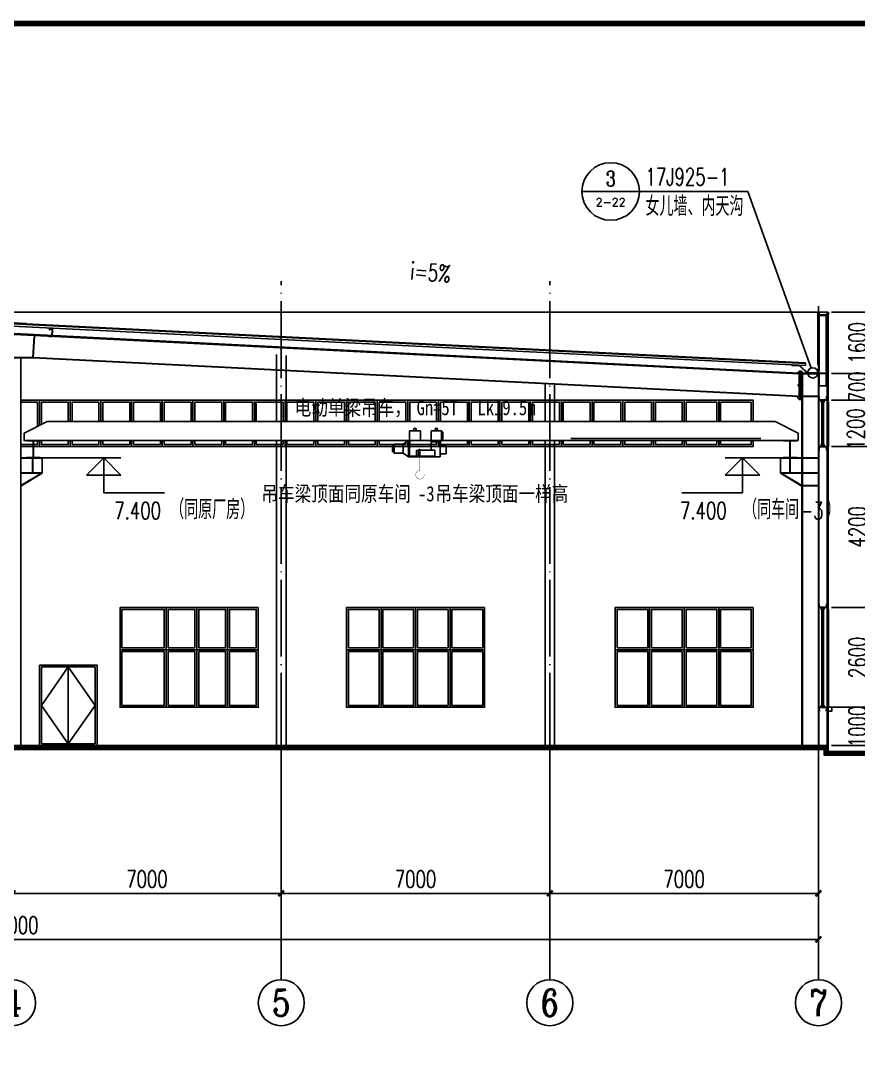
# Model space of a CAD drawing. Extents: x 1840316 to 2045362, y 17308253 to 17931430.
# Drawn here: x 1997637 to 2019476, y 17385100 to 17411812 of the extents above; entities that cross this region are included whole.
import ezdxf
from ezdxf.enums import TextEntityAlignment as Align

# ---------------------------------------------------------------- set-up
doc = ezdxf.new("R2010")
doc.units = 0
doc.header["$LTSCALE"] = 1000
doc.header["$MEASUREMENT"] = 0
doc.linetypes.add('DOTE', pattern=[2.42, 2, -0.2, 0.02, -0.2])
doc.layers.get('Defpoints').update_dxf_attribs({"color": 250})
for name, color, linetype in [('0 - 立面线', 7, 'Continuous'), ('AXIS_TEXT', 7, 'Continuous'), ('AXIS_外部', 171, 'Continuous'), ('COLUMN', 2, 'Continuous'), ('DIM_IDEN', 171, 'Continuous'), ('DOTE', 1, 'DOTE'), ('PUB_DIM', 161, 'Continuous'), ('PUB_TEXT', 7, 'Continuous'), ('PUB_WALL', 9, 'Continuous'), ('TK', 4, 'Continuous'), ('WALL', 9, 'Continuous'), ('YS', 130, 'Continuous'), ('梁柱', 3, 'Continuous'), ('窗', 132, 'Continuous'), ('立面线条', 7, 'Continuous'), ('立面门窗', 144, 'Continuous'), ('门', 6, 'Continuous')]:
    doc.layers.add(name, color=color, linetype=linetype)
doc.styles.add('_TCH_AXIS', font='COMPLEX', dxfattribs={"bigfont": 'GBCBIG'})
doc.styles.add('_TCH_DIM', font='SIMPLEX', dxfattribs={"bigfont": 'GBCBIG'})
doc.styles.add('_TCH_DIM_T3', font='SIMPLEX', dxfattribs={"width": 0.705882, "bigfont": 'GBCBIG'})
doc.styles.add('_TCH_LABEL', font='COMPLEX', dxfattribs={"bigfont": 'GBCBIG'})
doc.styles.add('COMPLEX', font='COMPLEX')
doc.styles.add('宋', font='', dxfattribs={"width": 0.8})
doc.styles.get('宋').set_extended_font_data('SimSun')
doc.dimstyles.new('_TCH_ARCH&&150', dxfattribs={"dimtxt": 446.25, "dimasz": 150, "dimexe": 375, "dimexo": 450, "dimgap": 150, "dimtad": 1, "dimdec": 0, "dimzin": 0, "dimdsep": 46, "dimtxsty": '_TCH_DIM_T3', "dimblk": 'ARCHTICK', "dimcen": 0.09, "dimclrt": 7, "dimazin": 2, "dimtfac": 1, "dimtdec": 0, "dimtix": 1, "dimtmove": 2, "dimatfit": 3, "dimfxl": 0, "dimtolj": 1, "dimtzin": 0, "dimarcsym": 0})

# ---------------------------------------------------------------- blocks, each defined once
blk = doc.blocks.new('A$C6EE6551E')
at = {"layer": 'COLUMN'}
blk.add_hatch(color=256, dxfattribs=at).paths.add_polyline_path([(5, 195), (75, 200), (77, 175), (82, 175), (80, 205), (0, 200), (13, 0), (93, 5), (91, 35), (86, 35), (88, 10), (18, 5)])
blk.add_lwpolyline([(93, 5), (13, 0), (0, 200), (80, 205), (82, 175), (77, 175), (75, 200), (5, 195), (18, 5), (88, 10), (86, 35), (91, 35)], close=True, dxfattribs=at)
blk = doc.blocks.new('A$C53AF4E09')
at = {"layer": 'COLUMN'}
blk.add_hatch(color=256, dxfattribs=at).paths.add_polyline_path([(350, 450), (0, 450), (0, 440), (170, 440), (170, 10), (0, 10), (0, 0), (350, 0), (350, 10), (180, 10), (180, 440), (350, 440)])
blk.add_lwpolyline([(0, 440), (0, 450), (350, 450), (350, 440), (180, 440), (180, 10), (350, 10), (350, 0), (0, 0), (0, 10), (170, 10), (170, 440)], close=True, dxfattribs=at)
blk = doc.blocks.new('A$C6E6B7AEC')
at = {"layer": 'YS'}
for p, q in [((0, 0), (0, 75)), ((0, 75), (20, 75)), ((2, 2), (2, 72)), ((2, 72), (20, 72)), ((198, 2), (2, 2)), ((20, 72), (20, 75)), ((180, 75), (200, 75)), ((180, 72), (180, 75)), ((180, 72), (198, 72)), ((198, 72), (198, 2)), ((200, 75), (200, 0)), ((200, 0), (0, 0))]:
    blk.add_line(p, q, dxfattribs=at)
blk = doc.blocks.new('A$C25862AEB')
at = {"layer": 'YS'}
for p, q in [((200, 75), (0, 75)), ((0, 75), (0, 0)), ((0, 0), (20, 0)), ((198, 72), (2, 72)), ((2, 72), (2, 2)), ((2, 2), (20, 2)), ((205, 81), (5, 81)), ((5, 81), (5, 75)), ((205, 75), (5, 75)), ((20, 2), (20, 0)), ((180, 2), (198, 2)), ((180, 2), (180, 0)), ((180, 0), (200, 0)), ((198, 2), (198, 72)), ((200, 0), (200, 75))]:
    blk.add_line(p, q, dxfattribs=at)
blk = doc.blocks.new('A$C1CF62CEA')
at = {"color": 7}
for p, q in [((448, 1264), (731, 1264)), ((448, 1007), (448, 1264)), ((731, 1264), (731, 1007)), ((1279, 1264), (1012, 1264)), ((1012, 1264), (1012, 1007)), ((1279, 1007), (1279, 1264)), ((1279, 1264), (1318, 1226)), ((1318, 1044), (1318, 1226)), ((47, 913), (0, 867)), ((0, 723), (0, 867)), ((47, 677), (47, 913)), ((47, 913), (282, 913)), ((424, 1007), (282, 913)), ((282, 677), (282, 913)), ((1012, 1007), (424, 1007)), ((424, 583), (424, 1007)), ((448, 599), (448, 1007)), ((1012, 1007), (1279, 1007)), ((1012, 756), (1012, 1007)), ((1012, 975), (1247, 975)), ((1247, 583), (1247, 975)), ((1404, 897), (1247, 897)), ((1279, 1007), (1318, 1044)), ((1404, 662), (1404, 897)), ((47, 677), (0, 723)), ((47, 677), (282, 677)), ((424, 583), (282, 677)), ((1247, 583), (424, 583)), ((679, 599), (448, 599)), ((679, 744), (632, 744)), ((632, 744), (632, 599)), ((718, 779), (679, 756)), ((679, 756), (679, 583)), ((718, 779), (718, 583)), ((1110, 756), (718, 756)), ((718, 756), (718, 599)), ((1012, 599), (718, 599)), ((1012, 599), (1110, 599)), ((1110, 599), (1110, 756)), ((1404, 662), (1247, 662))]:
    blk.add_line(p, q, dxfattribs=at)
at = {"color": 7, "linetype": 'ByBlock', "const_width": 7.84}
blk.add_lwpolyline([(830, 116, -2.414214), (718, 227), (718, 583)], format="xyb", dxfattribs=at)
at = {"color": 7, "extrusion": (0, 0, -1)}
for centre in [(589, 1299), (1145, 1299)]:
    blk.add_ellipse(centre, major_axis=(24.4, 24.4), ratio=1, start_param=3.926991, end_param=10.210176, dxfattribs=at)
blk = doc.blocks.new('GeYuanFrame_61803788', base_point=(18.76, 4.34))
at = {"layer": 'TK'}
blk.add_line((43.76, 414.34), (602.76, 414.34), dxfattribs=at)
at = {"layer": 'TK', "const_width": 1}
blk.add_lwpolyline([(602.76, 414.34), (43.76, 414.34), (43.76, 14.34), (602.76, 14.34)], close=True, dxfattribs=at)
blk = doc.blocks.new('_ArchTick')
at = {"color": 0, "linetype": 'ByBlock', "const_width": 0.4}
blk.add_lwpolyline([(-0.5, -0.5), (0.5, 0.5)], dxfattribs=at)
blk = doc.blocks.new('*D195')
at = {"layer": 'Defpoints', "color": 0}
for p in [(2018320, 17393914), (2019820, 17393914), (2018320, 17392914)]:
    blk.add_point(p, dxfattribs=at)
at = {"layer": 'PUB_DIM', "color": 0, "lineweight": -2}
for p, q in [((2018770, 17393914), (2020195, 17393914)), ((2019820, 17393914), (2019820, 17394064)), ((2019820, 17392914), (2019820, 17393914)), ((2018770, 17392914), (2020195, 17392914)), ((2019820, 17392914), (2019820, 17392764))]:
    blk.add_line(p, q, dxfattribs=at)
at = {"layer": 'PUB_DIM', "color": 0, "lineweight": -2, "xscale": 150, "yscale": 150, "zscale": 150}
for p, rotation in [((2019820, 17393914), 270), ((2019820, 17392914), 90)]:
    blk.add_blockref('_ArchTick', p, dxfattribs=dict(at, rotation=rotation))
at = {"layer": 'PUB_DIM', "color": 7, "insert": (2019447, 17393414), "char_height": 446.2, "attachment_point": 5, "rotation": 90, "style": '_TCH_DIM_T3'}
blk.add_mtext('\\A1;1000', dxfattribs=at)
blk = doc.blocks.new('*D196')
at = {"layer": 'Defpoints', "color": 0}
for p in [(2018320, 17396515), (2019820, 17396515), (2018320, 17393914)]:
    blk.add_point(p, dxfattribs=at)
at = {"layer": 'PUB_DIM', "color": 0, "lineweight": -2}
for p, q in [((2018770, 17396515), (2020195, 17396515)), ((2019820, 17393914), (2019820, 17396515)), ((2018770, 17393914), (2020195, 17393914))]:
    blk.add_line(p, q, dxfattribs=at)
at = {"layer": 'PUB_DIM', "color": 0, "lineweight": -2, "xscale": 150, "yscale": 150, "zscale": 150}
for p, rotation in [((2019820, 17396515), 90), ((2019820, 17393914), 270)]:
    blk.add_blockref('_ArchTick', p, dxfattribs=dict(at, rotation=rotation))
at = {"layer": 'PUB_DIM', "color": 7, "insert": (2019447, 17395215), "char_height": 446.2, "attachment_point": 5, "rotation": 90, "style": '_TCH_DIM_T3'}
blk.add_mtext('\\A1;2600', dxfattribs=at)
blk = doc.blocks.new('*D197')
at = {"layer": 'Defpoints', "color": 0}
for p in [(2018320, 17400714), (2019820, 17400714), (2018320, 17396515)]:
    blk.add_point(p, dxfattribs=at)
at = {"layer": 'PUB_DIM', "color": 0, "lineweight": -2}
for p, q in [((2018770, 17400714), (2020195, 17400714)), ((2019820, 17396515), (2019820, 17400714)), ((2018770, 17396515), (2020195, 17396515))]:
    blk.add_line(p, q, dxfattribs=at)
at = {"layer": 'PUB_DIM', "color": 0, "lineweight": -2, "xscale": 150, "yscale": 150, "zscale": 150}
for p, rotation in [((2019820, 17400714), 90), ((2019820, 17396515), 270)]:
    blk.add_blockref('_ArchTick', p, dxfattribs=dict(at, rotation=rotation))
at = {"layer": 'PUB_DIM', "color": 7, "insert": (2019447, 17398615), "char_height": 446.2, "attachment_point": 5, "rotation": 90, "style": '_TCH_DIM_T3'}
blk.add_mtext('\\A1;4200', dxfattribs=at)
blk = doc.blocks.new('*D198')
at = {"layer": 'Defpoints', "color": 0}
for p in [(2018320, 17401914), (2019820, 17401914), (2018320, 17400714)]:
    blk.add_point(p, dxfattribs=at)
at = {"layer": 'PUB_DIM', "color": 0, "lineweight": -2}
for p, q in [((2018770, 17401914), (2020195, 17401914)), ((2019820, 17400714), (2019820, 17401914)), ((2018770, 17400714), (2020195, 17400714))]:
    blk.add_line(p, q, dxfattribs=at)
at = {"layer": 'PUB_DIM', "color": 0, "lineweight": -2, "xscale": 150, "yscale": 150, "zscale": 150}
for p, rotation in [((2019820, 17401914), 90), ((2019820, 17400714), 270)]:
    blk.add_blockref('_ArchTick', p, dxfattribs=dict(at, rotation=rotation))
at = {"layer": 'PUB_DIM', "color": 7, "insert": (2019408, 17401164), "char_height": 446.2, "attachment_point": 5, "rotation": 90, "style": '_TCH_DIM_T3'}
blk.add_mtext('\\A1;1200', dxfattribs=at)
blk = doc.blocks.new('*D199')
at = {"layer": 'Defpoints', "color": 0}
for p in [(2018320, 17402614), (2019820, 17402614), (2018320, 17401914)]:
    blk.add_point(p, dxfattribs=at)
at = {"layer": 'PUB_DIM', "color": 0, "lineweight": -2}
for p, q in [((2019820, 17402614), (2019820, 17402764)), ((2018770, 17402614), (2020195, 17402614)), ((2019820, 17401914), (2019820, 17402614)), ((2018770, 17401914), (2020195, 17401914)), ((2019820, 17401914), (2019820, 17401764))]:
    blk.add_line(p, q, dxfattribs=at)
at = {"layer": 'PUB_DIM', "color": 0, "lineweight": -2, "xscale": 150, "yscale": 150, "zscale": 150}
for p, rotation in [((2019820, 17402614), 270), ((2019820, 17401914), 90)]:
    blk.add_blockref('_ArchTick', p, dxfattribs=dict(at, rotation=rotation))
at = {"layer": 'PUB_DIM', "color": 7, "insert": (2019447, 17402264), "char_height": 446.2, "attachment_point": 5, "rotation": 90, "style": '_TCH_DIM_T3'}
blk.add_mtext('\\A1;700', dxfattribs=at)
blk = doc.blocks.new('*D200')
at = {"layer": 'Defpoints', "color": 0}
for p in [(2018320, 17404214), (2019820, 17404214), (2018320, 17402614)]:
    blk.add_point(p, dxfattribs=at)
at = {"layer": 'PUB_DIM', "color": 0, "lineweight": -2}
for p, q in [((2018770, 17404214), (2020195, 17404214)), ((2019820, 17402614), (2019820, 17404214)), ((2018770, 17402614), (2020195, 17402614))]:
    blk.add_line(p, q, dxfattribs=at)
at = {"layer": 'PUB_DIM', "color": 0, "lineweight": -2, "xscale": 150, "yscale": 150, "zscale": 150}
for p, rotation in [((2019820, 17404214), 90), ((2019820, 17402614), 270)]:
    blk.add_blockref('_ArchTick', p, dxfattribs=dict(at, rotation=rotation))
at = {"layer": 'PUB_DIM', "color": 7, "insert": (2019447, 17403414), "char_height": 446.2, "attachment_point": 5, "rotation": 90, "style": '_TCH_DIM_T3'}
blk.add_mtext('\\A1;1600', dxfattribs=at)
blk = doc.blocks.new('*D201')
at = {"layer": 'Defpoints', "color": 0}
for p in [(2018320, 17404214), (2022220, 17404214), (2018320, 17392714)]:
    blk.add_point(p, dxfattribs=at)
at = {"layer": 'PUB_DIM', "color": 0, "lineweight": -2}
for p, q in [((2018770, 17404214), (2022595, 17404214)), ((2022220, 17392714), (2022220, 17404214)), ((2018770, 17392714), (2022595, 17392714))]:
    blk.add_line(p, q, dxfattribs=at)
at = {"layer": 'PUB_DIM', "color": 0, "lineweight": -2, "xscale": 150, "yscale": 150, "zscale": 150}
for p, rotation in [((2022220, 17404214), 90), ((2022220, 17392714), 270)]:
    blk.add_blockref('_ArchTick', p, dxfattribs=dict(at, rotation=rotation))
at = {"layer": 'PUB_DIM', "color": 7, "insert": (2021847, 17398464), "char_height": 446.2, "attachment_point": 5, "rotation": 90, "style": '_TCH_DIM_T3'}
blk.add_mtext('\\A1;11500', dxfattribs=at)
blk = doc.blocks.new('*D202')
at = {"layer": 'Defpoints', "color": 0}
for p in [(2018320, 17392914), (2021020, 17392914), (2018320, 17392714)]:
    blk.add_point(p, dxfattribs=at)
at = {"layer": 'PUB_DIM', "color": 0, "lineweight": -2}
for p, q in [((2018770, 17392914), (2021395, 17392914)), ((2021020, 17392914), (2021020, 17393064)), ((2021020, 17392714), (2021020, 17392914)), ((2018770, 17392714), (2021395, 17392714)), ((2021020, 17392714), (2021020, 17392564))]:
    blk.add_line(p, q, dxfattribs=at)
at = {"layer": 'PUB_DIM', "color": 0, "lineweight": -2, "xscale": 150, "yscale": 150, "zscale": 150}
for p, rotation in [((2021020, 17392914), 270), ((2021020, 17392714), 90)]:
    blk.add_blockref('_ArchTick', p, dxfattribs=dict(at, rotation=rotation))
at = {"layer": 'PUB_DIM', "color": 7, "insert": (2020647, 17392814), "char_height": 446.2, "attachment_point": 5, "rotation": 90, "style": '_TCH_DIM_T3'}
blk.add_mtext('\\A1;200', dxfattribs=at)
blk = doc.blocks.new('*D203')
at = {"layer": 'Defpoints', "color": 0}
for p in [(2018320, 17402614), (2021020, 17402614), (2018320, 17392914)]:
    blk.add_point(p, dxfattribs=at)
at = {"layer": 'PUB_DIM', "color": 0, "lineweight": -2}
for p, q in [((2018770, 17402614), (2021395, 17402614)), ((2021020, 17392914), (2021020, 17402614)), ((2018770, 17392914), (2021395, 17392914))]:
    blk.add_line(p, q, dxfattribs=at)
at = {"layer": 'PUB_DIM', "color": 0, "lineweight": -2, "xscale": 150, "yscale": 150, "zscale": 150}
for p, rotation in [((2021020, 17402614), 90), ((2021020, 17392914), 270)]:
    blk.add_blockref('_ArchTick', p, dxfattribs=dict(at, rotation=rotation))
at = {"layer": 'PUB_DIM', "color": 7, "insert": (2020647, 17397764), "char_height": 446.2, "attachment_point": 5, "rotation": 90, "style": '_TCH_DIM_T3'}
blk.add_mtext('\\A1;9700', dxfattribs=at)
blk = doc.blocks.new('*D204')
at = {"layer": 'Defpoints', "color": 0}
for p in [(2018320, 17404214), (2021020, 17404214), (2018320, 17402614)]:
    blk.add_point(p, dxfattribs=at)
at = {"layer": 'PUB_DIM', "color": 0, "lineweight": -2}
for p, q in [((2018770, 17404214), (2021395, 17404214)), ((2021020, 17402614), (2021020, 17404214)), ((2018770, 17402614), (2021395, 17402614))]:
    blk.add_line(p, q, dxfattribs=at)
at = {"layer": 'PUB_DIM', "color": 0, "lineweight": -2, "xscale": 150, "yscale": 150, "zscale": 150}
for p, rotation in [((2021020, 17404214), 90), ((2021020, 17402614), 270)]:
    blk.add_blockref('_ArchTick', p, dxfattribs=dict(at, rotation=rotation))
at = {"layer": 'PUB_DIM', "color": 7, "insert": (2020647, 17403414), "char_height": 446.2, "attachment_point": 5, "rotation": 90, "style": '_TCH_DIM_T3'}
blk.add_mtext('\\A1;1600', dxfattribs=at)
blk = doc.blocks.new('*D208')
at = {"layer": 'AXIS_外部', "color": 0, "lineweight": -2}
for p, q in [((1997432, 17392364), (1997432, 17388689)), ((2004432, 17392364), (2004432, 17388689)), ((1997432, 17389064), (2004432, 17389064))]:
    blk.add_line(p, q, dxfattribs=at)
at = {"layer": 'Defpoints', "color": 0}
for p in [(1997432, 17392814), (2004432, 17392814), (2004432, 17389064)]:
    blk.add_point(p, dxfattribs=at)
at = {"layer": 'AXIS_外部', "color": 0, "lineweight": -2, "xscale": 150, "yscale": 150, "zscale": 150, "rotation": 180}
blk.add_blockref('_ArchTick', (1997432, 17389064), dxfattribs=at)
at = {"layer": 'AXIS_外部', "color": 0, "lineweight": -2, "xscale": 150, "yscale": 150, "zscale": 150}
blk.add_blockref('_ArchTick', (2004432, 17389064), dxfattribs=at)
at = {"layer": 'AXIS_外部', "color": 7, "insert": (2000932, 17389437), "char_height": 446.2, "attachment_point": 5, "style": '_TCH_DIM_T3'}
blk.add_mtext('\\A1;7000', dxfattribs=at)
blk = doc.blocks.new('*D209')
at = {"layer": 'AXIS_外部', "color": 0, "lineweight": -2}
for p, q in [((2004432, 17392364), (2004432, 17388689)), ((2011432, 17392364), (2011432, 17388689)), ((2004432, 17389064), (2011432, 17389064))]:
    blk.add_line(p, q, dxfattribs=at)
at = {"layer": 'Defpoints', "color": 0}
for p in [(2004432, 17392814), (2011432, 17392814), (2011432, 17389064)]:
    blk.add_point(p, dxfattribs=at)
at = {"layer": 'AXIS_外部', "color": 0, "lineweight": -2, "xscale": 150, "yscale": 150, "zscale": 150, "rotation": 180}
blk.add_blockref('_ArchTick', (2004432, 17389064), dxfattribs=at)
at = {"layer": 'AXIS_外部', "color": 0, "lineweight": -2, "xscale": 150, "yscale": 150, "zscale": 150}
blk.add_blockref('_ArchTick', (2011432, 17389064), dxfattribs=at)
at = {"layer": 'AXIS_外部', "color": 7, "insert": (2007932, 17389437), "char_height": 446.2, "attachment_point": 5, "style": '_TCH_DIM_T3'}
blk.add_mtext('\\A1;7000', dxfattribs=at)
blk = doc.blocks.new('*D210')
at = {"layer": 'AXIS_外部', "color": 0, "lineweight": -2}
for p, q in [((2011432, 17392364), (2011432, 17388689)), ((2018432, 17392364), (2018432, 17388689)), ((2011432, 17389064), (2018432, 17389064))]:
    blk.add_line(p, q, dxfattribs=at)
at = {"layer": 'Defpoints', "color": 0}
for p in [(2011432, 17392814), (2018432, 17392814), (2018432, 17389064)]:
    blk.add_point(p, dxfattribs=at)
at = {"layer": 'AXIS_外部', "color": 0, "lineweight": -2, "xscale": 150, "yscale": 150, "zscale": 150, "rotation": 180}
blk.add_blockref('_ArchTick', (2011432, 17389064), dxfattribs=at)
at = {"layer": 'AXIS_外部', "color": 0, "lineweight": -2, "xscale": 150, "yscale": 150, "zscale": 150}
blk.add_blockref('_ArchTick', (2018432, 17389064), dxfattribs=at)
at = {"layer": 'AXIS_外部', "color": 7, "insert": (2014932, 17389437), "char_height": 446.2, "attachment_point": 5, "style": '_TCH_DIM_T3'}
blk.add_mtext('\\A1;7000', dxfattribs=at)
blk = doc.blocks.new('*D211')
at = {"layer": 'AXIS_外部', "color": 0, "lineweight": -2}
for p, q in [((1976432, 17392364), (1976432, 17387489)), ((2018432, 17392364), (2018432, 17387489)), ((1976432, 17387864), (2018432, 17387864))]:
    blk.add_line(p, q, dxfattribs=at)
at = {"layer": 'Defpoints', "color": 0}
for p in [(1976432, 17392814), (2018432, 17392814), (2018432, 17387864)]:
    blk.add_point(p, dxfattribs=at)
at = {"layer": 'AXIS_外部', "color": 0, "lineweight": -2, "xscale": 150, "yscale": 150, "zscale": 150, "rotation": 180}
blk.add_blockref('_ArchTick', (1976432, 17387864), dxfattribs=at)
at = {"layer": 'AXIS_外部', "color": 0, "lineweight": -2, "xscale": 150, "yscale": 150, "zscale": 150}
blk.add_blockref('_ArchTick', (2018432, 17387864), dxfattribs=at)
at = {"layer": 'AXIS_外部', "color": 7, "insert": (1997432, 17388237), "char_height": 446.2, "attachment_point": 5, "style": '_TCH_DIM_T3'}
blk.add_mtext('\\A1;42000', dxfattribs=at)
blk = doc.blocks.new('_AXISO')
blk.add_circle((0, 0), 0.5)
at = {"layer": 'AXIS_TEXT', "style": 'COMPLEX', "width": 1.041667}
blk.add_attdef('A', text='', height=0.56, dxfattribs=at).set_placement((-0.25, -0.28), (0.25, -0.28), align=Align.FIT)

msp = doc.modelspace()

# ---------------------------------------------------------------- hatches: boundary and pattern name
at = {"layer": '立面线条'}
msp.add_hatch(color=256, dxfattribs=at).paths.add_polyline_path([(2018146.5, 17402628.3), (2017948, 17402824), (2017742.5, 17402834.3), (2017742.5, 17402824.3), (2017943.7, 17402814.2), (2018142.4, 17402618.3), (2018441.4, 17402618.3), (2018441.4, 17402918.3), (2018431.4, 17402918.3), (2018431.4, 17402628.3)])

# ---------------------------------------------------------------- linework, layer by layer
for p, q in [((1976464.6, 17404214.3), (2018400.2, 17404214.3)), ((2018692.4, 17401861.7), (2018692.4, 17400713.9)), ((2018692.4, 17396462.1), (2018692.4, 17393914.3))]:
    msp.add_line(p, q)
for points, const_width in [([(2018007.4, 17402649.3), (2017917.4, 17402649.3)], 5), ([(2018007.4, 17402548.5), (2017917.4, 17402548.5)], 5), ([(2018007.4, 17402406.8), (2017917.4, 17402406.8)], 5), ([(2018007.4, 17402205.9), (2017917.4, 17402205.9)], 5), ([(2018007.4, 17402064.2), (2017917.4, 17402064.2)], 5), ([(2018007.4, 17401963.3), (2017917.4, 17401963.3)], 5), ([(1969513.4, 17392664.3), (1976232.4, 17392664.3), (1976232.4, 17392864.3), (2018632.4, 17392864.3), (2018632.4, 17392714.3), (2025413.4, 17392714.3)], 100)]:
    msp.add_lwpolyline(points, dxfattribs=dict(const_width=const_width))
for points in [[(2017932.4, 17402296.3), (2017902.4, 17402296.3), (2017902.4, 17402316.3), (2017932.4, 17402316.3)], [(2017992.4, 17402316.3), (2018022.4, 17402316.3), (2018022.4, 17402296.3), (2017992.4, 17402296.3)], [(2018684.9, 17393914.3), (2018784.9, 17393914.3), (2018784.9, 17393814.3), (2018684.9, 17393814.3)], [(1969513.4, 17392714.3), (1976182.4, 17392714.3), (1976182.4, 17392914.3), (2018682.4, 17392914.3), (2018682.4, 17392764.3), (2025413.4, 17392764.3)], [(1969513.4, 17392614.3), (1976282.4, 17392614.3), (1976282.4, 17392814.3), (2018582.4, 17392814.3), (2018582.4, 17392664.3), (2025413.4, 17392664.3)]]:
    msp.add_lwpolyline(points)
at = {"layer": '0 - 立面线'}
msp.add_lwpolyline([(2017902.4, 17400864.3), (1997732.4, 17400864.3), (1997732.4, 17401054.3), (1998332.4, 17401364.3), (2017302.4, 17401364.3), (2017902.4, 17401054.3)], close=True, dxfattribs=at)
at = {"layer": 'AXIS_外部'}
for p, q in [((2004432.4, 17392814.3), (2004432.4, 17386814.3)), ((2011432.4, 17392814.3), (2011432.4, 17386814.3)), ((2018432.4, 17392814.3), (2018432.4, 17386814.3))]:
    msp.add_line(p, q, dxfattribs=at)
at = {"layer": 'COLUMN'}
msp.add_lwpolyline([(2018146.5, 17402628.3), (2017948, 17402824), (2017742.5, 17402834.3), (2017742.5, 17402824.3), (2017943.7, 17402814.2), (2018142.4, 17402618.3), (2018441.4, 17402618.3), (2018441.4, 17402918.3), (2018441.4, 17402918.3), (2018431.4, 17402918.3), (2018431.4, 17402628.3)], close=True, dxfattribs=at)
msp.add_lwpolyline([(2018441.4, 17402628.3), (2018145.5, 17402628.3), (2017947, 17402824), (2017742.5, 17402834.3), (2017742.5, 17402824.3), (2017942.7, 17402814.2), (2018141.4, 17402618.3), (2018441.4, 17402618.3)], dxfattribs=at)
at = {"layer": 'DIM_IDEN'}
for p, q in [((2013768.5, 17407355.9), (2012268.5, 17407355.9)), ((2016589.9, 17407355.9), (2013768.5, 17407355.9)), ((2018239.7, 17402754.9), (2016589.9, 17407355.9))]:
    msp.add_line(p, q, dxfattribs=at)
for centre, radius in [((2013018.5, 17407355.9), 750), ((2018285.1, 17402628.3), 134.4)]:
    msp.add_circle(centre, radius, dxfattribs=at)
at = {"layer": 'DOTE'}
for p, q in [((2004432.4, 17392814.3), (2004432.4, 17405014.3)), ((2011432.4, 17392814.3), (2011432.4, 17405014.3)), ((2018432.4, 17391592.4), (2018432.4, 17404364.3)), ((2018442.4, 17404114.3), (2018442.4, 17392914.3))]:
    msp.add_line(p, q, dxfattribs=at)
at = {"layer": 'PUB_DIM'}
for p, q in [((1998002.5, 17400414.3), (2000256.4, 17400414.3)), ((1999806.4, 17400414.3), (1999356.4, 17399964.3)), ((1999806.4, 17400414.3), (2000256.4, 17399964.3)), ((1999806.4, 17400414.3), (1999806.4, 17399498.6)), ((2016452.7, 17400414.3), (2016002.7, 17399964.3)), ((2017477.7, 17400414.3), (2016002.7, 17400414.3)), ((2016452.7, 17400414.3), (2016902.7, 17399964.3)), ((2016452.7, 17400414.3), (2016452.7, 17399498.6)), ((1999356.4, 17399964.3), (2000256.4, 17399964.3)), ((2016902.7, 17399964.3), (2016002.7, 17399964.3)), ((1999806.4, 17399498.6), (2001388.7, 17399498.6)), ((2016452.7, 17399498.6), (2014870.4, 17399498.6))]:
    msp.add_line(p, q, dxfattribs=at)
msp.add_lwpolyline([(2007061.3, 17404965.3, 0, 0, 0), (2009104.9, 17404804.3, 120, 0, 0), (2009553.6, 17404768.9, 0, 0, 0)], format="xyseb", dxfattribs=at)
at = {"layer": 'PUB_WALL', "color": 2}
for p, q in [((2004307.4, 17401364.3), (2004307.4, 17403103.7)), ((2004557.4, 17401364.3), (2004557.4, 17403083.7)), ((2011307.4, 17401364.3), (2011307.4, 17402347)), ((2011557.4, 17401364.3), (2011557.4, 17402334.4)), ((2004307.4, 17392914.3), (2004307.4, 17400864.3)), ((2004557.4, 17392914.3), (2004557.4, 17400864.3)), ((2011307.4, 17392914.3), (2011307.4, 17400864.3)), ((2011557.4, 17392914.3), (2011557.4, 17400864.3))]:
    msp.add_line(p, q, dxfattribs=at)
at = {"layer": 'WALL'}
msp.add_line((2018432.4, 17404214.3), (2018682.4, 17404214.3), dxfattribs=at)
at = {"layer": 'WALL', "color": 3}
for p, q in [((2018432.4, 17404214.3), (2018432.4, 17392914.3)), ((2018442.4, 17404214.3), (2018442.4, 17392914.3))]:
    msp.add_line(p, q, dxfattribs=at)
at = {"layer": 'WALL', "color": 7}
for p, q in [((2018662.4, 17404214.3), (2018662.4, 17392914.3)), ((2018682.4, 17404214.3), (2018682.4, 17392914.3))]:
    msp.add_line(p, q, dxfattribs=at)
at = {"layer": 'YS', "const_width": 8}
for points in [[(2018424.7, 17404133.7), (2018400.2, 17404153.9), (2018400.2, 17404214.3), (2018708.4, 17404214.3), (2018708.4, 17404153.9), (2018683.9, 17404133.7)], [(2018653.5, 17402013.3), (2018653.5, 17401907.3), (2018692.4, 17401907.3), (2018692.4, 17401861.7), (2018660.9, 17401877.7)], [(2018451.7, 17400774.5), (2018451.7, 17400713.9), (2018692.4, 17400713.9), (2018692.4, 17400631.7), (2018667.9, 17400605.2)], [(2018653.5, 17396613.7), (2018653.5, 17396507.7), (2018692.4, 17396507.7), (2018692.4, 17396462.1), (2018660.9, 17396478.2)], [(2018451.7, 17393975), (2018451.7, 17393914.3), (2018692.4, 17393914.3), (2018692.4, 17393832.1), (2018667.9, 17393805.7)]]:
    msp.add_lwpolyline(points, dxfattribs=at)
at = {"layer": '梁柱'}
for p, q in [((2018662.4, 17404133.3), (2018442.4, 17404133.3)), ((2018450.4, 17402695.3), (2018450.4, 17404133.3)), ((2018634.4, 17404123.3), (2018450.4, 17404123.3)), ((2018634.4, 17402695.3), (2018634.4, 17404133.3)), ((2018642.4, 17402294.3), (2018642.4, 17404133.3)), ((1997432.4, 17403920.1), (2018097.9, 17402886.8)), ((1997432.4, 17403910.1), (2018097.9, 17402876.8)), ((1997432.4, 17403850), (2018097.9, 17402816.7)), ((1997472.4, 17403651.3), (2017932.4, 17402624.7)), ((1997472.4, 17403631.2), (2017932.4, 17402604.6)), ((1997956, 17403028.3), (1997994.6, 17403576.3)), ((1997965.4, 17403018.3), (1998004.6, 17403575.5)), ((1997956, 17403028.3), (1997472.4, 17403028.3)), ((1997965.4, 17403018.3), (1997472.4, 17403018.3)), ((1997642.4, 17392814.3), (1997642.4, 17403018.3)), ((1997967.4, 17403018.1), (2017932.4, 17402013.7)), ((1997968.1, 17403028.1), (2017932.4, 17402023.8)), ((2018097.9, 17402886.8), (2018097.9, 17402816.7)), ((2018097.9, 17402872.6), (2018097.9, 17402826.7)), ((2017932.4, 17402674.3), (2017886.3, 17402628.2)), ((2017932.4, 17401938.3), (2017932.4, 17402674.3)), ((2017932.4, 17402674.3), (2017992.4, 17402674.3)), ((2017962.4, 17401938.3), (2017962.4, 17402674.3)), ((2017992.4, 17401938.3), (2017992.4, 17402674.3)), ((2017992.4, 17402674.3), (2018042.4, 17402624.3)), ((2018135.3, 17402624.3), (2017992.4, 17402624.3)), ((2017992.4, 17402614.3), (2018432.4, 17402614.3)), ((2017992.4, 17402604.3), (2018432.4, 17402604.3)), ((2018002.4, 17392914.3), (2018002.4, 17402604.3)), ((2018012.4, 17392914.3), (2018012.4, 17402604.3)), ((2018642.4, 17402614.3), (2018442.4, 17402614.3)), ((2018450.4, 17402294.3), (2018450.4, 17402614.3)), ((2018634.4, 17402294.3), (2018634.4, 17402614.3)), ((2018642.4, 17402294.3), (2018442.4, 17402294.3)), ((2017932.4, 17401938.3), (2017852.4, 17402018.3)), ((2017932.4, 17401938.3), (2017992.4, 17401938.3)), ((2018432.4, 17402024.3), (2018012.4, 17402024.3)), ((2018432.4, 17402014.3), (2018012.4, 17402014.3)), ((1997642.4, 17400414.3), (1998202.4, 17400414.3)), ((1997642.4, 17400404.3), (1998202.4, 17400404.3)), ((1997947.4, 17400024.3), (1997947.4, 17400404.3)), ((1997957.4, 17400024.3), (1997957.4, 17400404.3)), ((1998202.4, 17400014.3), (1998202.4, 17400414.3)), ((2018002.4, 17400414.3), (2017442.4, 17400414.3)), ((2017442.4, 17400014.3), (2017442.4, 17400414.3)), ((2018002.4, 17400404.3), (2017442.4, 17400404.3)), ((2017687.4, 17400024.3), (2017687.4, 17400404.3)), ((2017697.4, 17400024.3), (2017697.4, 17400404.3)), ((2018432.4, 17400414.3), (2018012.4, 17400414.3)), ((2018432.4, 17400404.3), (2018012.4, 17400404.3)), ((1998202.4, 17400024.3), (1997642.4, 17400024.3)), ((2017442.4, 17400024.3), (2018002.4, 17400024.3)), ((2018012.4, 17400024.3), (2018432.4, 17400024.3)), ((1998202.4, 17400014.3), (1997642.4, 17399679.5)), ((1998202.4, 17400014.3), (1997642.4, 17400014.3)), ((1998186.6, 17400014.3), (1997642.4, 17399692.4)), ((2017442.4, 17400014.3), (2018002.4, 17399679.5)), ((2017442.4, 17400014.3), (2018002.4, 17400014.3)), ((2017458.2, 17400014.3), (2018002.4, 17399692.4)), ((2018012.4, 17400014.3), (2018432.4, 17400014.3)), ((2018012.4, 17399692.4), (2018432.4, 17399692.4)), ((2018012.4, 17399682.4), (2018432.4, 17399682.4))]:
    msp.add_line(p, q, dxfattribs=at)
at = {"layer": '窗'}
for p, q in [((2018432.4, 17401914.3), (2018682.4, 17401914.3)), ((2018522.4, 17401863.7), (2018522.4, 17400764.1)), ((2018562.4, 17401863.7), (2018562.4, 17400764.1)), ((2018442.4, 17400713.9), (2018692.4, 17400713.9)), ((2018432.4, 17396514.8), (2018682.4, 17396514.8)), ((2018522.4, 17396464.1), (2018522.4, 17393964.6)), ((2018562.4, 17396464.1), (2018562.4, 17393964.6)), ((2018442.4, 17393914.3), (2018692.4, 17393914.3))]:
    msp.add_line(p, q, dxfattribs=at)
at = {"layer": '窗', "color": 6}
for points in [[(2018579.1, 17401913.9), (2018504.4, 17401913.9), (2018504.4, 17401863.7), (2018579.1, 17401863.7)], [(2018575.3, 17401910.2), (2018508.1, 17401910.2), (2018508.1, 17401867.4), (2018575.3, 17401867.4)], [(2018579.1, 17400713.9), (2018504.4, 17400713.9), (2018504.4, 17400764.1), (2018579.1, 17400764.1)], [(2018575.3, 17400717.7), (2018508.1, 17400717.7), (2018508.1, 17400760.4), (2018575.3, 17400760.4)], [(2018579.1, 17396514.3), (2018504.4, 17396514.3), (2018504.4, 17396464.1), (2018579.1, 17396464.1)], [(2018575.3, 17396510.6), (2018508.1, 17396510.6), (2018508.1, 17396467.9), (2018575.3, 17396467.9)], [(2018579.1, 17393914.3), (2018504.4, 17393914.3), (2018504.4, 17393964.6), (2018579.1, 17393964.6)], [(2018575.3, 17393918.1), (2018508.1, 17393918.1), (2018508.1, 17393960.8), (2018575.3, 17393960.8)]]:
    msp.add_lwpolyline(points, close=True, dxfattribs=at)
at = {"layer": '立面线条'}
for p, q in [((2018412.4, 17402834.3), (2018412.4, 17404214.3)), ((2018432.4, 17404214.3), (2018412.4, 17404214.3)), ((2018432.4, 17402834.3), (2018412.4, 17402834.3))]:
    msp.add_line(p, q, dxfattribs=at)
at = {"layer": '立面门窗', "color": 250}
for p, q in [((1998132.4, 17401914.3), (1998132.4, 17401261)), ((1998932.4, 17401914.3), (1998932.4, 17401364.3)), ((1999732.4, 17401914.3), (1999732.4, 17401364.3)), ((2000532.4, 17401914.3), (2000532.4, 17401364.3)), ((2001332.4, 17401914.3), (2001332.4, 17401364.3)), ((2002132.4, 17401914.3), (2002132.4, 17401364.3)), ((2002932.4, 17401914.3), (2002932.4, 17401364.3)), ((2003732.4, 17401914.3), (2003732.4, 17401364.3)), ((2004532.4, 17401914.3), (2004532.4, 17401364.3)), ((2005332.4, 17401914.3), (2005332.4, 17401364.3)), ((2006132.4, 17401914.3), (2006132.4, 17401364.3)), ((2006932.4, 17401914.3), (2006932.4, 17401364.3)), ((2007732.4, 17401914.3), (2007732.4, 17401364.3)), ((2008532.4, 17401914.3), (2008532.4, 17401364.3)), ((2009332.4, 17401914.3), (2009332.4, 17401364.3)), ((2010132.4, 17401914.3), (2010132.4, 17401364.3)), ((2010932.4, 17401914.3), (2010932.4, 17401364.3)), ((2011732.4, 17401914.3), (2011732.4, 17401364.3)), ((2012532.4, 17401914.3), (2012532.4, 17401364.3)), ((2013332.4, 17401914.3), (2013332.4, 17401364.3)), ((2014132.4, 17401914.3), (2014132.4, 17401364.3)), ((2014932.4, 17401914.3), (2014932.4, 17401364.3)), ((2015832.4, 17401914.3), (2015832.4, 17401364.3)), ((1998132.4, 17400864.3), (1998132.4, 17400714.3)), ((1998932.4, 17400864.3), (1998932.4, 17400714.3)), ((1999732.4, 17400864.3), (1999732.4, 17400714.3)), ((2000532.4, 17400864.3), (2000532.4, 17400714.3)), ((2001332.4, 17400864.3), (2001332.4, 17400714.3)), ((2002132.4, 17400864.3), (2002132.4, 17400714.3)), ((2002932.4, 17400864.3), (2002932.4, 17400714.3)), ((2003732.4, 17400864.3), (2003732.4, 17400714.3)), ((2004532.4, 17400864.3), (2004532.4, 17400714.3)), ((2005332.4, 17400864.3), (2005332.4, 17400714.3)), ((2006132.4, 17400864.3), (2006132.4, 17400714.3)), ((2006932.4, 17400864.3), (2006932.4, 17400714.3)), ((2007732.4, 17400864.3), (2007732.4, 17400714.3)), ((2008532.4, 17400864.3), (2008532.4, 17400714.3)), ((2009332.4, 17400864.3), (2009332.4, 17400714.3)), ((2010132.4, 17400864.3), (2010132.4, 17400714.3)), ((2010932.4, 17400864.3), (2010932.4, 17400714.3)), ((2011732.4, 17400864.3), (2011732.4, 17400714.3)), ((2012532.4, 17400864.3), (2012532.4, 17400714.3)), ((2013332.4, 17400864.3), (2013332.4, 17400714.3)), ((2014132.4, 17400864.3), (2014132.4, 17400714.3)), ((2014932.4, 17400864.3), (2014932.4, 17400714.3)), ((2015832.4, 17400864.3), (2015832.4, 17400714.3)), ((2001432.4, 17396514.3), (2001432.4, 17393914.3)), ((2002232.4, 17396514.3), (2002232.4, 17393914.3)), ((2003032.4, 17396514.3), (2003032.4, 17393914.3)), ((2007032.4, 17396514.3), (2007032.4, 17393914.3)), ((2007932.4, 17396514.3), (2007932.4, 17393914.3)), ((2008832.4, 17396514.3), (2008832.4, 17393914.3)), ((2014032.4, 17396514.3), (2014032.4, 17393914.3)), ((2014932.4, 17396514.3), (2014932.4, 17393914.3)), ((2015832.4, 17396514.3), (2015832.4, 17393914.3)), ((2003832.4, 17395414.3), (2000232.4, 17395414.3)), ((2009732.4, 17395414.3), (2006132.4, 17395414.3)), ((2016732.4, 17395414.3), (2013132.4, 17395414.3)), ((1998882.4, 17394964.3), (1998882.4, 17392964.3))]:
    msp.add_line(p, q, dxfattribs=at)
for points in [[(1997642.4, 17401914.3), (2016732.4, 17401914.3), (2016732.4, 17401364.3)], [(1997642.4, 17401864.3), (1998082.4, 17401864.3), (1998082.4, 17401235.2)], [(1998182.4, 17401286.8), (1998182.4, 17401864.3), (1998882.4, 17401864.3), (1998882.4, 17401364.3)], [(1998982.4, 17401364.3), (1998982.4, 17401864.3), (1999682.4, 17401864.3), (1999682.4, 17401364.3)], [(1999782.4, 17401364.3), (1999782.4, 17401864.3), (2000482.4, 17401864.3), (2000482.4, 17401364.3)], [(2000582.4, 17401364.3), (2000582.4, 17401864.3), (2001282.4, 17401864.3), (2001282.4, 17401364.3)], [(2001382.4, 17401364.3), (2001382.4, 17401864.3), (2002082.4, 17401864.3), (2002082.4, 17401364.3)], [(2002182.4, 17401364.3), (2002182.4, 17401864.3), (2002882.4, 17401864.3), (2002882.4, 17401364.3)], [(2002982.4, 17401364.3), (2002982.4, 17401864.3), (2003682.4, 17401864.3), (2003682.4, 17401364.3)], [(2003782.4, 17401364.3), (2003782.4, 17401864.3), (2004482.4, 17401864.3), (2004482.4, 17401364.3)], [(2004582.4, 17401364.3), (2004582.4, 17401864.3), (2005282.4, 17401864.3), (2005282.4, 17401364.3)], [(2005382.4, 17401364.3), (2005382.4, 17401864.3), (2006082.4, 17401864.3), (2006082.4, 17401364.3)], [(2006182.4, 17401364.3), (2006182.4, 17401864.3), (2006882.4, 17401864.3), (2006882.4, 17401364.3)], [(2006982.4, 17401364.3), (2006982.4, 17401864.3), (2007682.4, 17401864.3), (2007682.4, 17401364.3)], [(2007782.4, 17401364.3), (2007782.4, 17401864.3), (2008482.4, 17401864.3), (2008482.4, 17401364.3)], [(2008582.4, 17401364.3), (2008582.4, 17401864.3), (2009282.4, 17401864.3), (2009282.4, 17401364.3)], [(2009382.4, 17401364.3), (2009382.4, 17401864.3), (2010082.4, 17401864.3), (2010082.4, 17401364.3)], [(2010182.4, 17401364.3), (2010182.4, 17401864.3), (2010882.4, 17401864.3), (2010882.4, 17401364.3)], [(2010982.4, 17401364.3), (2010982.4, 17401864.3), (2011682.4, 17401864.3), (2011682.4, 17401364.3)], [(2011782.4, 17401364.3), (2011782.4, 17401864.3), (2012482.4, 17401864.3), (2012482.4, 17401364.3)], [(2012582.4, 17401364.3), (2012582.4, 17401864.3), (2013282.4, 17401864.3), (2013282.4, 17401364.3)], [(2013382.4, 17401364.3), (2013382.4, 17401864.3), (2014082.4, 17401864.3), (2014082.4, 17401364.3)], [(2014182.4, 17401364.3), (2014182.4, 17401864.3), (2014882.4, 17401864.3), (2014882.4, 17401364.3)], [(2014982.4, 17401364.3), (2014982.4, 17401864.3), (2015782.4, 17401864.3), (2015782.4, 17401364.3)], [(2015882.4, 17401364.3), (2015882.4, 17401864.3), (2016682.4, 17401864.3), (2016682.4, 17401364.3)], [(1998082.4, 17400864.3), (1998082.4, 17400764.3), (1997642.4, 17400764.3)], [(2016732.4, 17400864.3), (2016732.4, 17400714.3), (1997642.4, 17400714.3)], [(1998882.4, 17400864.3), (1998882.4, 17400764.3), (1998182.4, 17400764.3), (1998182.4, 17400864.3)], [(1999682.4, 17400864.3), (1999682.4, 17400764.3), (1998982.4, 17400764.3), (1998982.4, 17400864.3)], [(2000482.4, 17400864.3), (2000482.4, 17400764.3), (1999782.4, 17400764.3), (1999782.4, 17400864.3)], [(2001282.4, 17400864.3), (2001282.4, 17400764.3), (2000582.4, 17400764.3), (2000582.4, 17400864.3)], [(2002082.4, 17400864.3), (2002082.4, 17400764.3), (2001382.4, 17400764.3), (2001382.4, 17400864.3)], [(2002882.4, 17400864.3), (2002882.4, 17400764.3), (2002182.4, 17400764.3), (2002182.4, 17400864.3)], [(2003682.4, 17400864.3), (2003682.4, 17400764.3), (2002982.4, 17400764.3), (2002982.4, 17400864.3)], [(2004482.4, 17400864.3), (2004482.4, 17400764.3), (2003782.4, 17400764.3), (2003782.4, 17400864.3)], [(2005282.4, 17400864.3), (2005282.4, 17400764.3), (2004582.4, 17400764.3), (2004582.4, 17400864.3)], [(2006082.4, 17400864.3), (2006082.4, 17400764.3), (2005382.4, 17400764.3), (2005382.4, 17400864.3)], [(2006882.4, 17400864.3), (2006882.4, 17400764.3), (2006182.4, 17400764.3), (2006182.4, 17400864.3)], [(2007682.4, 17400864.3), (2007682.4, 17400764.3), (2006982.4, 17400764.3), (2006982.4, 17400864.3)], [(2008482.4, 17400864.3), (2008482.4, 17400764.3), (2007782.4, 17400764.3), (2007782.4, 17400864.3)], [(2009282.4, 17400864.3), (2009282.4, 17400764.3), (2008582.4, 17400764.3), (2008582.4, 17400864.3)], [(2010082.4, 17400864.3), (2010082.4, 17400764.3), (2009382.4, 17400764.3), (2009382.4, 17400864.3)], [(2010882.4, 17400864.3), (2010882.4, 17400764.3), (2010182.4, 17400764.3), (2010182.4, 17400864.3)], [(2011682.4, 17400864.3), (2011682.4, 17400764.3), (2010982.4, 17400764.3), (2010982.4, 17400864.3)], [(2012482.4, 17400864.3), (2012482.4, 17400764.3), (2011782.4, 17400764.3), (2011782.4, 17400864.3)], [(2016932.4, 17400914.3), (2011982.4, 17400914.3)], [(2013282.4, 17400864.3), (2013282.4, 17400764.3), (2012582.4, 17400764.3), (2012582.4, 17400864.3)], [(2014082.4, 17400864.3), (2014082.4, 17400764.3), (2013382.4, 17400764.3), (2013382.4, 17400864.3)], [(2014882.4, 17400864.3), (2014882.4, 17400764.3), (2014182.4, 17400764.3), (2014182.4, 17400864.3)], [(2015782.4, 17400864.3), (2015782.4, 17400764.3), (2014982.4, 17400764.3), (2014982.4, 17400864.3)], [(2016682.4, 17400864.3), (2016682.4, 17400764.3), (2015882.4, 17400764.3), (2015882.4, 17400864.3)]]:
    msp.add_lwpolyline(points, dxfattribs=at)
for points in [[(2003832.4, 17396514.3), (2000232.4, 17396514.3), (2000232.4, 17393914.3), (2003832.4, 17393914.3)], [(2000282.4, 17395464.3), (2001382.4, 17395464.3), (2001382.4, 17396464.3), (2000282.4, 17396464.3)], [(2001482.4, 17395464.3), (2002182.4, 17395464.3), (2002182.4, 17396464.3), (2001482.4, 17396464.3)], [(2002282.4, 17395464.3), (2002982.4, 17395464.3), (2002982.4, 17396464.3), (2002282.4, 17396464.3)], [(2003082.4, 17395464.3), (2003782.4, 17395464.3), (2003782.4, 17396464.3), (2003082.4, 17396464.3)], [(2009732.4, 17396514.3), (2006132.4, 17396514.3), (2006132.4, 17393914.3), (2009732.4, 17393914.3)], [(2006182.4, 17395464.3), (2006982.4, 17395464.3), (2006982.4, 17396464.3), (2006182.4, 17396464.3)], [(2007082.4, 17395464.3), (2007882.4, 17395464.3), (2007882.4, 17396464.3), (2007082.4, 17396464.3)], [(2007982.4, 17395464.3), (2008782.4, 17395464.3), (2008782.4, 17396464.3), (2007982.4, 17396464.3)], [(2008882.4, 17395464.3), (2009682.4, 17395464.3), (2009682.4, 17396464.3), (2008882.4, 17396464.3)], [(2016732.4, 17396514.3), (2013132.4, 17396514.3), (2013132.4, 17393914.3), (2016732.4, 17393914.3)], [(2013182.4, 17395464.3), (2013982.4, 17395464.3), (2013982.4, 17396464.3), (2013182.4, 17396464.3)], [(2014082.4, 17395464.3), (2014882.4, 17395464.3), (2014882.4, 17396464.3), (2014082.4, 17396464.3)], [(2014982.4, 17395464.3), (2015782.4, 17395464.3), (2015782.4, 17396464.3), (2014982.4, 17396464.3)], [(2015882.4, 17395464.3), (2016682.4, 17395464.3), (2016682.4, 17396464.3), (2015882.4, 17396464.3)], [(2001382.4, 17395364.3), (2000282.4, 17395364.3), (2000282.4, 17393964.3), (2001382.4, 17393964.3)], [(2002182.9, 17395364.3), (2001482.4, 17395364.3), (2001482.4, 17393964.3), (2002182.9, 17393964.3)], [(2002982.4, 17395364.3), (2002282.4, 17395364.3), (2002282.4, 17393964.3), (2002982.4, 17393964.3)], [(2003782.4, 17395364.3), (2003082.4, 17395364.3), (2003082.4, 17393964.3), (2003782.4, 17393964.3)], [(2006982.4, 17395364.3), (2006182.4, 17395364.3), (2006182.4, 17393964.3), (2006982.4, 17393964.3)], [(2007882.4, 17395364.3), (2007082.4, 17395364.3), (2007082.4, 17393964.3), (2007882.4, 17393964.3)], [(2008782.4, 17395364.3), (2007982.4, 17395364.3), (2007982.4, 17393964.3), (2008782.4, 17393964.3)], [(2009682.4, 17395364.3), (2008882.4, 17395364.3), (2008882.4, 17393964.3), (2009682.4, 17393964.3)], [(2013982.4, 17395364.3), (2013182.4, 17395364.3), (2013182.4, 17393964.3), (2013982.4, 17393964.3)], [(2014882.4, 17395364.3), (2014082.4, 17395364.3), (2014082.4, 17393964.3), (2014882.4, 17393964.3)], [(2015782.4, 17395364.3), (2014982.4, 17395364.3), (2014982.4, 17393964.3), (2015782.4, 17393964.3)], [(2016682.4, 17395364.3), (2015882.4, 17395364.3), (2015882.4, 17393964.3), (2016682.4, 17393964.3)], [(1998132.4, 17395014.3), (1999632.4, 17395014.3), (1999632.4, 17392914.3), (1998132.4, 17392914.3)], [(1998182.4, 17394964.3), (1999582.4, 17394964.3), (1999582.4, 17392964.3), (1998182.4, 17392964.3)], [(1998882.4, 17394964.3), (1998182.4, 17393964.3), (1998882.4, 17392964.3), (1999582.4, 17393964.3)]]:
    msp.add_lwpolyline(points, close=True, dxfattribs=at)
at = {"layer": '门', "const_width": 10}
msp.add_lwpolyline([(1997032.4, 17403880.1), (1997068.2, 17403929.5), (1997408.6, 17403946.5), (1997432.4, 17403996.5), (1997456.2, 17403946.5), (1997796.6, 17403929.5), (1997832.4, 17403880.1)], dxfattribs=at)

# ---------------------------------------------------------------- block references
at = {"xscale": 150, "yscale": 150, "zscale": 150}
msp.add_blockref('GeYuanFrame_61803788', (1956261.6, 17350236.5), dxfattribs=at)
at = {"xscale": -1}
for name, p in [('A$C6E6B7AEC', (2018650.4, 17404139.3)), ('A$C6E6B7AEC', (2018642.4, 17402620.3)), ('A$C25862AEB', (2018647.4, 17400632.9)), ('A$C25862AEB', (2018647.4, 17393833.3))]:
    msp.add_blockref(name, p, dxfattribs=at)
at = {"rotation": 180}
for p in [(2018647.4, 17401994.9), (2018647.4, 17396595.3)]:
    msp.add_blockref('A$C25862AEB', p, dxfattribs=at)
at = {"layer": '0 - 立面线'}
msp.add_blockref('A$C1CF62CEA', (2007328.9, 17399857.7), dxfattribs=at)
at = {"layer": 'AXIS_外部'}
ref = msp.add_blockref('_AXISO', (1997432.4, 17386214.3), dxfattribs=dict(at, xscale=1200, yscale=1200, zscale=1200))
ref.add_attrib('A', '4', dxfattribs={"layer": 'AXIS_TEXT', "height": 668.2, "style": '_TCH_AXIS'}).set_placement((1997177.9, 17385880.3), (1997686.9, 17385880.3), align=Align.FIT)
ref = msp.add_blockref('_AXISO', (2004432.4, 17386214.3), dxfattribs=dict(at, xscale=1200, yscale=1200, zscale=1200))
ref.add_attrib('A', '5', dxfattribs={"layer": 'AXIS_TEXT', "height": 698.9, "style": '_TCH_AXIS'}).set_placement((2004199.4, 17385864.9), (2004665.4, 17385864.9), align=Align.FIT)
ref = msp.add_blockref('_AXISO', (2011432.4, 17386214.3), dxfattribs=dict(at, xscale=1200, yscale=1200, zscale=1200))
ref.add_attrib('A', '6', dxfattribs={"layer": 'AXIS_TEXT', "height": 698.9, "style": '_TCH_AXIS'}).set_placement((2011199.4, 17385864.9), (2011665.4, 17385864.9), align=Align.FIT)
ref = msp.add_blockref('_AXISO', (2018432.4, 17386214.3), dxfattribs=dict(at, xscale=1200, yscale=1200, zscale=1200))
ref.add_attrib('A', '7', dxfattribs={"layer": 'AXIS_TEXT', "height": 698.9, "style": '_TCH_AXIS'}).set_placement((2018199.4, 17385864.9), (2018665.4, 17385864.9), align=Align.FIT)
at = {"layer": 'COLUMN', "extrusion": (6.78588e-07, -4.51027e-08, -1), "zscale": -1, "rotation": 359.6195555368155}
for p in [(-1998472.9, 17403569.6, 0), (-1998473, 17403569.6, 2.8)]:
    msp.add_blockref('A$C6EE6551E', p, dxfattribs=at)
at = {"layer": 'COLUMN', "xscale": -1}
msp.add_blockref('A$C53AF4E09', (1998147.4, 17400414.3), dxfattribs=at)
at = {"layer": 'COLUMN'}
msp.add_blockref('A$C53AF4E09', (2017517.4, 17400414.3), dxfattribs=at)

# ---------------------------------------------------------------- texts
at = {"layer": 'PUB_TEXT', "style": '_TCH_LABEL'}
for s, height, p, p2 in [('3', 391.5, (2012888, 17407494.7), (2013149, 17407494.7)), ('2-22', 204.59, (2012628.8, 17406976.8), (2013408.2, 17406976.8))]:
    msp.add_text(s, height=height, dxfattribs=at).set_placement(p, p2, align=Align.FIT)
at = {"layer": 'PUB_TEXT'}
for s, height, style, width, p in [('17J925-1', 446.25, '_TCH_LABEL', 0.705882, (2013926, 17407513.4)), ('电动单梁吊车，', 396.52, '宋', 0.8, (2004783.6, 17401525.9)), ('Gn=5T', 396.52, '宋', 0.8, (2007959.3, 17401525.9)), ('Lk19.5m', 396.52, '宋', 0.8, (2009547.2, 17401525.9)), ('吊车梁顶面同原车间', 396.52, '宋', 0.8, (2003914.4, 17399281.5)), ('-3', 396.52, '宋', 0.8, (2007997.4, 17399281.5)), ('吊车梁顶面一样高', 396.52, '宋', 0.8, (2008451.1, 17399281.5)), ('7.400', 446.25, '_TCH_DIM', 0.705882, (2000083.7, 17398816.1)), ('7.400', 446.25, '_TCH_DIM', 0.705882, (2014825.4, 17398816.1)), ('-3', 446.25, '_TCH_DIM', 0.705882, (2017943.9, 17398816.1))]:
    msp.add_text(s, height=height, dxfattribs=dict(at, style=style, width=width)).set_placement(p)
for s, height, style, p in [('女儿墙、内天沟', 506.38, '_TCH_LABEL', (2013926, 17406718.1)), ('（同原厂房）', 506.38, '_TCH_DIM', (2001538.7, 17398816.1)), ('（同车间', 506.38, '_TCH_DIM', (2016469.4, 17398816.1)), ('）', 506.4, '_TCH_DIM', (2018633.9, 17398816.1))]:
    msp.add_text(s, height=height, dxfattribs=dict(at, style=style)).set_placement(p)
at = {"layer": 'PUB_TEXT', "style": '_TCH_DIM', "width": 0.705882}
msp.add_text('i=5%', height=446.25, rotation=355.49504, dxfattribs=at).set_placement((2007781.4, 17405066.4))

# ---------------------------------------------------------------- dimensions: what is measured, and where the dimension line sits
at = {"layer": 'AXIS_外部'}
for p1, p2, distance, picture, middle in [((1976432.4, 17392814.3), (2018432.4, 17392814.3), -4950, '*D211', (1997432.4, 17388237.5)), ((1997432.4, 17392814.3), (2004432.4, 17392814.3), -3750, '*D208', (2000932.4, 17389437.5)), ((2004432.4, 17392814.3), (2011432.4, 17392814.3), -3750, '*D209', (2007932.4, 17389437.5)), ((2011432.4, 17392814.3), (2018432.4, 17392814.3), -3750, '*D210', (2014932.4, 17389437.5))]:
    dim = msp.add_aligned_dim(p1=p1, p2=p2, distance=distance, dimstyle='_TCH_ARCH&&150', dxfattribs=at)
    dim.commit()
    dim.dimension.update_dxf_attribs({"geometry": picture, "text_midpoint": middle})
at = {"layer": 'PUB_DIM'}
for p1, p2, distance, picture, middle in [((2018320.2, 17402614.3), (2018320.2, 17404214.3), -1500, '*D200', (2019447.1, 17403414.3)), ((2018320.2, 17392714.3), (2018320.2, 17404214.3), -3900, '*D201', (2021847.1, 17398464.3)), ((2018320.2, 17402614.3), (2018320.2, 17404214.3), -2700, '*D204', (2020647.1, 17403414.3)), ((2018320.2, 17401914.3), (2018320.2, 17402614.3), -1500, '*D199', (2019447.1, 17402264.3)), ((2018320.2, 17392914.3), (2018320.2, 17402614.3), -2700, '*D203', (2020647.1, 17397764.3)), ((2018320.2071, 17396514.7815), (2018320.2071, 17400714.3471), -1500, '*D197', (2019447.0821, 17398614.5643)), ((2018320.2071, 17393914.3471), (2018320.2071, 17396514.7815), -1500, '*D196', (2019447.0821, 17395214.5643)), ((2018320.2, 17392914.3), (2018320.2, 17393914.3), -1500, '*D195', (2019447.1, 17393414.3)), ((2018320.2, 17392714.3), (2018320.2, 17392914.3), -2700, '*D202', (2020647.1, 17392814.3))]:
    dim = msp.add_aligned_dim(p1=p1, p2=p2, distance=distance, dimstyle='_TCH_ARCH&&150', dxfattribs=at)
    dim.commit()
    dim.dimension.update_dxf_attribs({"geometry": picture, "text_midpoint": middle})
dim = msp.add_linear_dim(base=(2019820.2, 17401914.3), p1=(2018320.2, 17400714.3), p2=(2018320.2, 17401914.3), angle=90, dimstyle='_TCH_ARCH&&150', dxfattribs=at)
dim.commit()
dim.dimension.update_dxf_attribs({"geometry": '*D198', "text_midpoint": (2019407.7, 17401164.3), "dimtype": 129})

doc.saveas('drawing.dxf')
